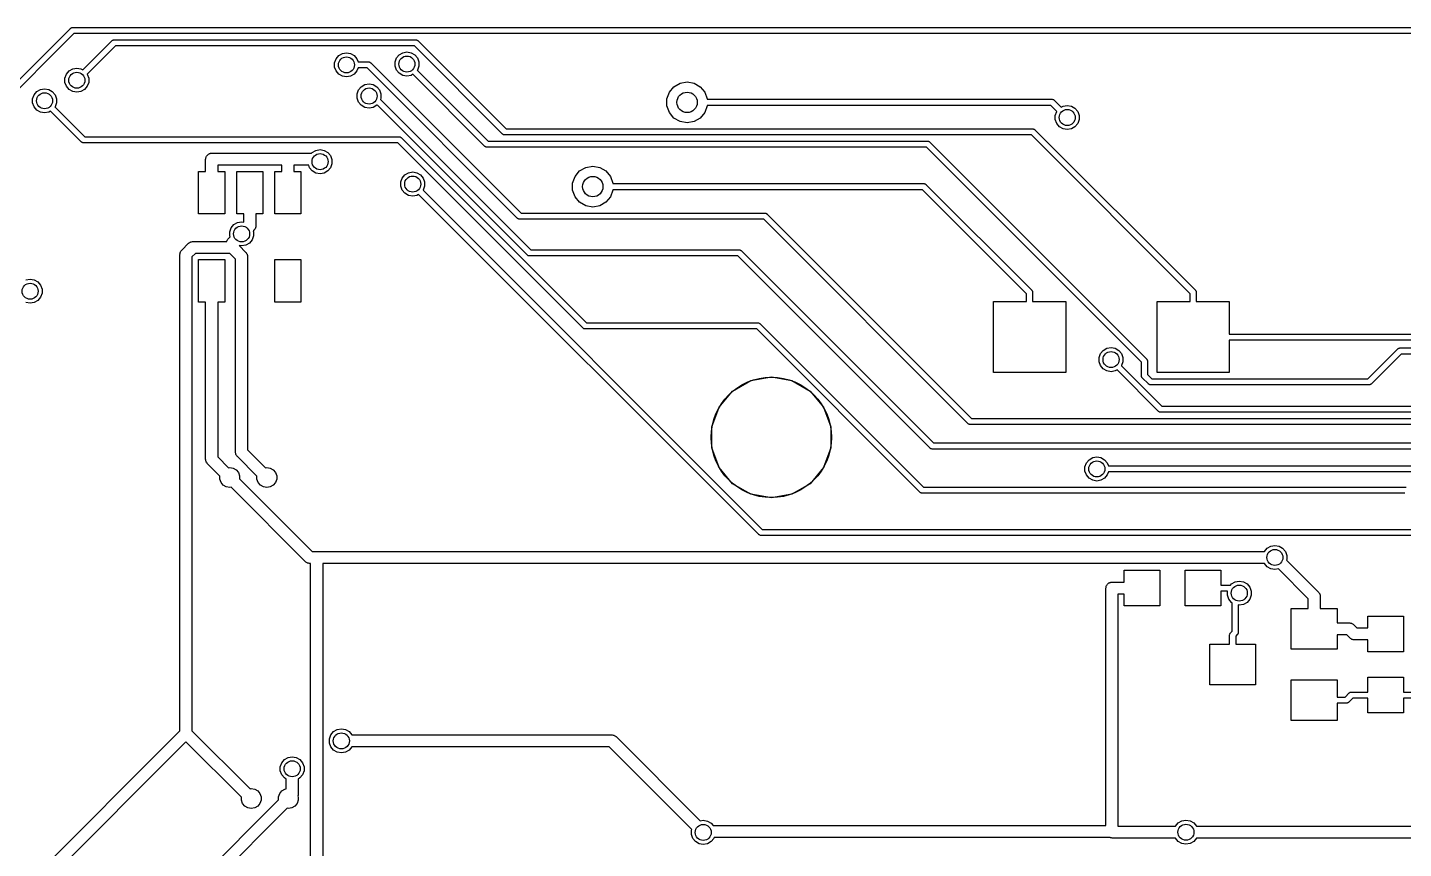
# Model space of a CAD drawing. Extents: x 0 to 100, y -163 to 0.
# Drawn here: x 43.96 to 78.26, y -135.24 to -114.78 of the extents above; entities that cross this region are included whole.
import ezdxf

# ---------------------------------------------------------------- set-up
doc = ezdxf.new("R2010")
doc.units = 0
doc.header["$MEASUREMENT"] = 0
doc.layers.add('BLACK', color=7, linetype='CONTINUOUS')

msp = doc.modelspace()

# ---------------------------------------------------------------- linework, layer by layer
at = {"layer": 'Black'}
for p, q in [((25.2434, -134.59), (45.027, -114.807)), ((45.027, -114.807), (45.0297, -114.805)), ((45.0297, -114.805), (45.0319, -114.802)), ((45.0319, -114.802), (45.0405, -114.797)), ((45.0405, -114.797), (45.0487, -114.792)), ((45.0487, -114.792), (45.0519, -114.791)), ((45.0519, -114.791), (45.0548, -114.789)), ((45.0548, -114.789), (45.0646, -114.787)), ((45.0646, -114.787), (45.0742, -114.785)), ((45.0742, -114.785), (45.0776, -114.785)), ((45.0776, -114.785), (45.0809, -114.785)), ((45.0809, -114.785), (85.2377, -114.785)), ((45.1124, -114.937), (25.3289, -134.721)), ((85.2062, -114.937), (45.1124, -114.937)), ((45.3378, -115.842), (46.0678, -115.112)), ((46.0678, -115.112), (46.0706, -115.11)), ((46.0706, -115.11), (46.0727, -115.108)), ((46.0727, -115.108), (46.0813, -115.103)), ((46.0813, -115.103), (46.0895, -115.097)), ((46.0895, -115.097), (46.0927, -115.096)), ((46.0927, -115.096), (46.0956, -115.094)), ((46.0956, -115.094), (46.1054, -115.093)), ((46.1054, -115.093), (46.1151, -115.09)), ((46.1151, -115.09), (46.1184, -115.09)), ((46.1184, -115.09), (46.1217, -115.09)), ((46.1217, -115.09), (53.6354, -115.09)), ((53.6354, -115.09), (53.6387, -115.09)), ((53.6387, -115.09), (53.642, -115.09)), ((53.642, -115.09), (53.6517, -115.093)), ((53.6517, -115.093), (53.6615, -115.094)), ((53.6615, -115.094), (53.6644, -115.096)), ((53.6644, -115.096), (53.6676, -115.097)), ((53.6676, -115.097), (53.6758, -115.103)), ((53.6758, -115.103), (53.6844, -115.108)), ((53.6844, -115.108), (53.6865, -115.11)), ((53.6865, -115.11), (53.6893, -115.112)), ((53.6893, -115.112), (55.8881, -117.311)), ((46.1533, -115.242), (45.4487, -115.947)), ((53.6038, -115.242), (46.1533, -115.242)), ((51.6132, -115.665), (51.649, -115.566)), ((51.649, -115.566), (51.7162, -115.486)), ((51.7162, -115.486), (51.8068, -115.434)), ((51.8068, -115.434), (51.9098, -115.416)), ((51.9098, -115.416), (52.0128, -115.434)), ((52.0128, -115.434), (52.1034, -115.486)), ((52.1034, -115.486), (52.1706, -115.566)), ((52.1706, -115.566), (52.1977, -115.641)), ((53.1196, -115.643), (53.1554, -115.544)), ((53.1554, -115.544), (53.2226, -115.464)), ((53.2226, -115.464), (53.3132, -115.412)), ((53.3132, -115.412), (53.4162, -115.394)), ((53.4162, -115.394), (53.5192, -115.412)), ((53.5192, -115.412), (53.6098, -115.464)), ((55.8026, -117.441), (53.6038, -115.242)), ((53.6098, -115.464), (53.677, -115.544)), ((53.677, -115.544), (53.7128, -115.643)), ((44.9282, -115.948), (44.9954, -115.868)), ((44.9954, -115.868), (45.086, -115.816)), ((45.086, -115.816), (45.189, -115.797)), ((45.189, -115.797), (45.292, -115.816)), ((45.292, -115.816), (45.3378, -115.842)), ((51.6132, -115.769), (51.6132, -115.665)), ((51.649, -115.868), (51.6132, -115.769)), ((51.7162, -115.948), (51.649, -115.868)), ((52.1706, -115.868), (52.1034, -115.948)), ((52.1977, -115.793), (52.1706, -115.868)), ((52.1977, -115.641), (52.4603, -115.641)), ((52.4287, -115.793), (52.1977, -115.793)), ((56.1764, -119.541), (52.4287, -115.793)), ((52.4603, -115.641), (52.4636, -115.641)), ((52.4636, -115.641), (52.4669, -115.641)), ((52.4669, -115.641), (52.4766, -115.644)), ((52.4766, -115.644), (52.4864, -115.645)), ((52.4864, -115.645), (52.4893, -115.647)), ((52.4893, -115.647), (52.4925, -115.648)), ((52.4925, -115.648), (52.5007, -115.654)), ((52.5007, -115.654), (52.5093, -115.659)), ((52.5093, -115.659), (52.5114, -115.661)), ((52.5114, -115.661), (52.5142, -115.663)), ((52.5142, -115.663), (56.2619, -119.411)), ((53.1196, -115.747), (53.1196, -115.643)), ((53.1554, -115.845), (53.1196, -115.747)), ((53.2226, -115.925), (53.1554, -115.845)), ((53.677, -115.845), (53.6759, -115.847)), ((53.6759, -115.847), (55.4452, -117.616)), ((53.7128, -115.747), (53.677, -115.845)), ((53.7128, -115.643), (53.7128, -115.747)), ((44.8924, -116.046), (44.9282, -115.948)), ((44.8924, -116.151), (44.8924, -116.046)), ((44.9282, -116.249), (44.8924, -116.151)), ((44.9954, -116.329), (44.9282, -116.249)), ((45.4498, -116.249), (45.3826, -116.329)), ((45.4487, -115.947), (45.4498, -115.948)), ((45.4498, -115.948), (45.4856, -116.046)), ((45.4856, -116.151), (45.4498, -116.249)), ((45.4856, -116.046), (45.4856, -116.151)), ((51.8068, -116), (51.7162, -115.948)), ((51.9098, -116.018), (51.8068, -116)), ((52.0128, -116), (51.9098, -116.018)), ((52.1034, -115.948), (52.0128, -116)), ((52.2127, -116.341), (52.2799, -116.261)), ((52.2799, -116.261), (52.3705, -116.209)), ((52.3705, -116.209), (52.4735, -116.191)), ((52.4735, -116.191), (52.5765, -116.209)), ((52.5765, -116.209), (52.6671, -116.261)), ((52.6671, -116.261), (52.7343, -116.341)), ((53.3132, -115.978), (53.2226, -115.925)), ((53.4162, -115.996), (53.3132, -115.978)), ((53.5192, -115.978), (53.4162, -115.996)), ((53.565, -115.951), (53.5192, -115.978)), ((55.3597, -117.746), (53.565, -115.951)), ((59.9584, -116.395), (60.0722, -116.259)), ((60.0722, -116.259), (60.2256, -116.171)), ((60.2256, -116.171), (60.4, -116.14)), ((60.4, -116.14), (60.5744, -116.171)), ((60.5744, -116.171), (60.7278, -116.259)), ((60.7278, -116.259), (60.8416, -116.395)), ((44.0879, -116.558), (44.1237, -116.459)), ((44.0879, -116.662), (44.0879, -116.558)), ((44.1237, -116.459), (44.1909, -116.379)), ((44.1909, -116.379), (44.2815, -116.327)), ((44.2815, -116.327), (44.3845, -116.309)), ((44.3845, -116.309), (44.4875, -116.327)), ((44.4875, -116.327), (44.5781, -116.379)), ((44.5781, -116.379), (44.6453, -116.459)), ((44.6453, -116.459), (44.6811, -116.558)), ((44.6811, -116.558), (44.6811, -116.662)), ((45.086, -116.382), (44.9954, -116.329)), ((45.189, -116.4), (45.086, -116.382)), ((45.292, -116.382), (45.189, -116.4)), ((45.3826, -116.329), (45.292, -116.382)), ((52.1769, -116.44), (52.2127, -116.341)), ((52.1769, -116.544), (52.1769, -116.44)), ((52.2127, -116.642), (52.1769, -116.544)), ((52.7343, -116.341), (52.7701, -116.44)), ((52.7701, -116.544), (52.7574, -116.579)), ((52.7574, -116.579), (56.5044, -120.326)), ((52.7701, -116.44), (52.7701, -116.544)), ((59.8978, -116.561), (59.9584, -116.395)), ((59.8978, -116.739), (59.8978, -116.561)), ((60.8416, -116.395), (60.9022, -116.561)), ((60.9022, -116.561), (60.9022, -116.574)), ((60.9022, -116.574), (69.4974, -116.574)), ((69.4974, -116.574), (69.5007, -116.574)), ((69.5007, -116.574), (69.504, -116.574)), ((69.504, -116.574), (69.5137, -116.577)), ((69.5137, -116.577), (69.5235, -116.578)), ((69.5235, -116.578), (69.5264, -116.58)), ((69.5264, -116.58), (69.5296, -116.581)), ((69.5296, -116.581), (69.5378, -116.587)), ((69.5378, -116.587), (69.5464, -116.592)), ((69.5464, -116.592), (69.5485, -116.594)), ((69.5485, -116.594), (69.5513, -116.596)), ((69.5513, -116.596), (69.7262, -116.771)), ((44.1237, -116.761), (44.0879, -116.662)), ((44.1909, -116.841), (44.1237, -116.761)), ((44.2815, -116.893), (44.1909, -116.841)), ((44.3845, -116.911), (44.2815, -116.893)), ((44.4875, -116.893), (44.3845, -116.911)), ((44.5333, -116.867), (44.4875, -116.893)), ((45.3055, -117.639), (44.5333, -116.867)), ((44.6453, -116.761), (44.6442, -116.762)), ((44.6442, -116.762), (45.391, -117.509)), ((44.6811, -116.662), (44.6453, -116.761)), ((52.2799, -116.723), (52.2127, -116.642)), ((52.3705, -116.775), (52.2799, -116.723)), ((52.4735, -116.793), (52.3705, -116.775)), ((52.5765, -116.775), (52.4735, -116.793)), ((52.6671, -116.723), (52.5765, -116.775)), ((52.6754, -116.713), (52.6671, -116.723)), ((56.4189, -120.456), (52.6754, -116.713)), ((59.9584, -116.905), (59.8978, -116.739)), ((60.0722, -117.041), (59.9584, -116.905)), ((60.8416, -116.905), (60.7278, -117.041)), ((60.9022, -116.739), (60.8416, -116.905)), ((69.4658, -116.726), (60.9022, -116.726)), ((60.9022, -116.726), (60.9022, -116.739)), ((69.6153, -116.876), (69.4658, -116.726)), ((69.5784, -116.975), (69.6142, -116.877)), ((69.6142, -116.877), (69.6153, -116.876)), ((69.7262, -116.771), (69.772, -116.745)), ((69.772, -116.745), (69.875, -116.726)), ((69.875, -116.726), (69.978, -116.745)), ((69.978, -116.745), (70.0686, -116.797)), ((70.0686, -116.797), (70.1358, -116.877)), ((70.1358, -116.877), (70.1716, -116.975)), ((60.2256, -117.129), (60.0722, -117.041)), ((60.4, -117.16), (60.2256, -117.129)), ((60.5744, -117.129), (60.4, -117.16)), ((60.7278, -117.041), (60.5744, -117.129)), ((69.5784, -117.08), (69.5784, -116.975)), ((69.6142, -117.178), (69.5784, -117.08)), ((69.6814, -117.258), (69.6142, -117.178)), ((69.772, -117.311), (69.6814, -117.258)), ((70.0686, -117.258), (69.978, -117.311)), ((70.1358, -117.178), (70.0686, -117.258)), ((70.1716, -117.08), (70.1358, -117.178)), ((70.1716, -116.975), (70.1716, -117.08)), ((45.391, -117.509), (53.2238, -117.509)), ((53.2238, -117.509), (53.2271, -117.509)), ((53.2271, -117.509), (53.2304, -117.509)), ((53.2304, -117.509), (53.2401, -117.512)), ((53.2401, -117.512), (53.2499, -117.513)), ((53.2499, -117.513), (53.2528, -117.515)), ((53.2528, -117.515), (53.256, -117.516)), ((53.256, -117.516), (53.2642, -117.522)), ((53.2642, -117.522), (53.2728, -117.527)), ((53.2728, -117.527), (53.2749, -117.529)), ((53.2749, -117.529), (53.2777, -117.531)), ((53.2777, -117.531), (57.8922, -122.145)), ((55.4452, -117.616), (66.3953, -117.616)), ((55.8054, -117.443), (55.8026, -117.441)), ((55.8075, -117.445), (55.8054, -117.443)), ((55.8161, -117.45), (55.8075, -117.445)), ((55.8243, -117.456), (55.8161, -117.45)), ((55.8275, -117.457), (55.8243, -117.456)), ((55.8304, -117.459), (55.8275, -117.457)), ((55.8402, -117.46), (55.8304, -117.459)), ((55.8499, -117.463), (55.8402, -117.46)), ((55.8532, -117.463), (55.8499, -117.463)), ((55.8565, -117.463), (55.8532, -117.463)), ((68.9848, -117.463), (55.8565, -117.463)), ((55.8881, -117.311), (69.0164, -117.311)), ((66.3953, -117.616), (66.3986, -117.617)), ((66.3986, -117.617), (66.4019, -117.616)), ((66.4019, -117.616), (66.4116, -117.619)), ((66.4116, -117.619), (66.4214, -117.621)), ((66.4214, -117.621), (66.4243, -117.622)), ((66.4243, -117.622), (66.4275, -117.623)), ((66.4275, -117.623), (66.4357, -117.629)), ((66.4357, -117.629), (66.4443, -117.634)), ((66.4443, -117.634), (66.4464, -117.636)), ((66.4464, -117.636), (66.4492, -117.638)), ((66.4492, -117.638), (71.8543, -123.043)), ((72.9404, -121.419), (68.9848, -117.463)), ((69.0164, -117.311), (69.0197, -117.311)), ((69.0197, -117.311), (69.023, -117.311)), ((69.023, -117.311), (69.0327, -117.314)), ((69.0327, -117.314), (69.0425, -117.315)), ((69.0425, -117.315), (69.0454, -117.317)), ((69.0454, -117.317), (69.0486, -117.318)), ((69.0486, -117.318), (69.0568, -117.324)), ((69.0568, -117.324), (69.0654, -117.329)), ((69.0654, -117.329), (69.0675, -117.331)), ((69.0675, -117.331), (69.0703, -117.333)), ((69.0703, -117.333), (73.0705, -121.333)), ((69.875, -117.329), (69.772, -117.311)), ((69.978, -117.311), (69.875, -117.329)), ((45.3083, -117.641), (45.3055, -117.639)), ((45.3104, -117.643), (45.3083, -117.641)), ((45.319, -117.648), (45.3104, -117.643)), ((45.3272, -117.654), (45.319, -117.648)), ((45.3304, -117.655), (45.3272, -117.654)), ((45.3333, -117.657), (45.3304, -117.655)), ((45.3431, -117.658), (45.3333, -117.657)), ((45.3528, -117.661), (45.3431, -117.658)), ((45.3561, -117.661), (45.3528, -117.661)), ((45.3594, -117.661), (45.3561, -117.661)), ((53.1922, -117.661), (45.3594, -117.661)), ((48.4285, -117.982), (48.4351, -117.971)), ((48.4351, -117.971), (48.4451, -117.962)), ((48.4451, -117.962), (48.4536, -117.952)), ((48.4536, -117.952), (48.4649, -117.946)), ((48.4649, -117.946), (48.475, -117.937)), ((48.475, -117.937), (48.4873, -117.933)), ((48.4873, -117.933), (48.4987, -117.926)), ((48.4987, -117.926), (48.5116, -117.924)), ((48.5116, -117.924), (48.524, -117.92)), ((48.524, -117.92), (48.5371, -117.92)), ((48.5371, -117.92), (48.55, -117.917)), ((48.55, -117.917), (50.45, -117.917)), ((50.45, -117.917), (51.0414, -117.917)), ((51.0414, -117.917), (51.0577, -117.898)), ((51.0577, -117.898), (51.1483, -117.846)), ((51.1483, -117.846), (51.2513, -117.827)), ((51.2513, -117.827), (51.3543, -117.846)), ((51.3543, -117.846), (51.4449, -117.898)), ((51.4449, -117.898), (51.5121, -117.978)), ((51.5121, -117.978), (51.5479, -118.076)), ((57.8067, -122.276), (53.1922, -117.661)), ((55.3625, -117.748), (55.3597, -117.746)), ((55.3646, -117.751), (55.3625, -117.748)), ((55.3732, -117.756), (55.3646, -117.751)), ((55.3814, -117.761), (55.3732, -117.756)), ((55.3846, -117.762), (55.3814, -117.761)), ((55.3875, -117.764), (55.3846, -117.762)), ((55.3973, -117.766), (55.3875, -117.764)), ((55.407, -117.768), (55.3973, -117.766)), ((55.4103, -117.768), (55.407, -117.768)), ((55.4136, -117.768), (55.4103, -117.768)), ((66.3637, -117.768), (55.4136, -117.768)), ((71.7242, -123.129), (66.3637, -117.768)), ((48.4, -118.067), (48.4023, -118.054)), ((48.4, -118.37), (48.4, -118.067)), ((48.4023, -118.041), (48.4068, -118.029)), ((48.4023, -118.054), (48.4023, -118.041)), ((48.4068, -118.029), (48.409, -118.016)), ((48.409, -118.016), (48.4156, -118.005)), ((48.4156, -118.005), (48.4201, -117.992)), ((48.4201, -117.992), (48.4285, -117.982)), ((50.3, -118.217), (48.7, -118.217)), ((48.7, -118.217), (48.7, -118.37)), ((50.3, -118.37), (50.3, -118.217)), ((50.968, -118.217), (50.6, -118.217)), ((50.6, -118.217), (50.6, -118.37)), ((50.9905, -118.279), (50.968, -118.217)), ((51.0577, -118.359), (50.9905, -118.279)), ((51.5121, -118.279), (51.4449, -118.359)), ((51.5479, -118.181), (51.5121, -118.279)), ((51.5479, -118.076), (51.5479, -118.181)), ((57.7222, -118.359), (57.8756, -118.271)), ((57.8756, -118.271), (58.05, -118.24)), ((58.05, -118.24), (58.2244, -118.271)), ((58.2244, -118.271), (58.3778, -118.359)), ((48.225, -119.43), (48.225, -118.37)), ((48.225, -118.37), (48.4, -118.37)), ((48.7, -118.37), (48.875, -118.37)), ((48.875, -118.37), (48.875, -119.43)), ((49.175, -119.43), (49.175, -118.37)), ((49.175, -118.37), (49.825, -118.37)), ((49.825, -118.37), (49.825, -119.43)), ((50.125, -119.43), (50.125, -118.37)), ((50.125, -118.37), (50.3, -118.37)), ((50.6, -118.37), (50.775, -118.37)), ((50.775, -118.37), (50.775, -119.43)), ((51.1483, -118.411), (51.0577, -118.359)), ((51.2513, -118.43), (51.1483, -118.411)), ((51.3543, -118.411), (51.2513, -118.43)), ((51.4449, -118.359), (51.3543, -118.411)), ((53.264, -118.634), (53.2998, -118.536)), ((53.264, -118.738), (53.264, -118.634)), ((53.2998, -118.536), (53.367, -118.455)), ((53.367, -118.455), (53.4576, -118.403)), ((53.4576, -118.403), (53.5606, -118.385)), ((53.5606, -118.385), (53.6636, -118.403)), ((53.6636, -118.403), (53.7542, -118.455)), ((53.7542, -118.455), (53.8214, -118.536)), ((53.8214, -118.536), (53.8572, -118.634)), ((53.8572, -118.634), (53.8572, -118.738)), ((57.5478, -118.661), (57.6084, -118.495)), ((57.5478, -118.839), (57.5478, -118.661)), ((57.6084, -118.495), (57.7222, -118.359)), ((58.3778, -118.359), (58.4916, -118.495)), ((58.4916, -118.495), (58.5522, -118.661)), ((58.5522, -118.661), (58.5522, -118.674)), ((53.2998, -118.837), (53.264, -118.738)), ((53.367, -118.917), (53.2998, -118.837)), ((53.4576, -118.969), (53.367, -118.917)), ((53.5606, -118.987), (53.4576, -118.969)), ((53.6636, -118.969), (53.5606, -118.987)), ((53.7094, -118.943), (53.6636, -118.969)), ((62.1893, -127.423), (53.7094, -118.943)), ((53.8214, -118.837), (53.8203, -118.838)), ((53.8203, -118.838), (62.2748, -127.292)), ((53.8572, -118.738), (53.8214, -118.837)), ((57.6084, -119.005), (57.5478, -118.839)), ((57.7222, -119.141), (57.6084, -119.005)), ((58.4916, -119.005), (58.3778, -119.141)), ((58.5522, -118.839), (58.4916, -119.005)), ((58.5522, -118.674), (66.3002, -118.674)), ((66.2686, -118.826), (58.5522, -118.826)), ((58.5522, -118.826), (58.5522, -118.839)), ((68.8612, -121.419), (66.2686, -118.826)), ((66.3002, -118.674), (66.3035, -118.674)), ((66.3035, -118.674), (66.3068, -118.674)), ((66.3068, -118.674), (66.3165, -118.677)), ((66.3165, -118.677), (66.3263, -118.678)), ((66.3263, -118.678), (66.3292, -118.68)), ((66.3292, -118.68), (66.3324, -118.681)), ((66.3324, -118.681), (66.3406, -118.687)), ((66.3406, -118.687), (66.3492, -118.692)), ((66.3492, -118.692), (66.3513, -118.694)), ((66.3513, -118.694), (66.3541, -118.696)), ((66.3541, -118.696), (68.9913, -121.333)), ((57.8756, -119.229), (57.7222, -119.141)), ((58.05, -119.26), (57.8756, -119.229)), ((58.2244, -119.229), (58.05, -119.26)), ((58.3778, -119.141), (58.2244, -119.229)), ((48.875, -119.43), (48.225, -119.43)), ((49.103, -119.697), (49.1936, -119.645)), ((49.35, -119.43), (49.175, -119.43)), ((49.1936, -119.645), (49.2966, -119.627)), ((49.2966, -119.627), (49.35, -119.636)), ((49.35, -119.636), (49.35, -119.43)), ((49.825, -119.43), (49.65, -119.43)), ((49.65, -119.43), (49.65, -119.733)), ((50.775, -119.43), (50.125, -119.43)), ((56.1792, -119.543), (56.1764, -119.541)), ((56.1813, -119.545), (56.1792, -119.543)), ((56.1899, -119.55), (56.1813, -119.545)), ((56.1981, -119.556), (56.1899, -119.55)), ((56.2013, -119.557), (56.1981, -119.556)), ((56.2042, -119.559), (56.2013, -119.557)), ((56.214, -119.56), (56.2042, -119.559)), ((56.2237, -119.563), (56.214, -119.56)), ((56.227, -119.563), (56.2237, -119.563)), ((56.2303, -119.563), (56.227, -119.563)), ((62.3101, -119.563), (56.2303, -119.563)), ((56.2619, -119.411), (62.3417, -119.411)), ((67.4048, -124.658), (62.3101, -119.563)), ((62.3417, -119.411), (62.345, -119.411)), ((62.345, -119.411), (62.3483, -119.411)), ((62.3483, -119.411), (62.358, -119.414)), ((62.358, -119.414), (62.3678, -119.415)), ((62.3678, -119.415), (62.3707, -119.417)), ((62.3707, -119.417), (62.3739, -119.418)), ((62.3739, -119.418), (62.3821, -119.424)), ((62.3821, -119.424), (62.3907, -119.429)), ((62.3907, -119.429), (62.3928, -119.431)), ((62.3928, -119.431), (62.3956, -119.433)), ((62.3956, -119.433), (67.4903, -124.528)), ((48.9625, -120.05), (49.0086, -120.004)), ((49, -119.876), (49.0358, -119.778)), ((49, -119.98), (49, -119.876)), ((49.0086, -120.004), (49, -119.98)), ((49.0358, -119.778), (49.103, -119.697)), ((49.5932, -119.98), (49.5574, -120.079)), ((49.5964, -119.848), (49.5853, -119.854)), ((49.5853, -119.854), (49.5932, -119.876)), ((49.5932, -119.876), (49.5932, -119.98)), ((49.6049, -119.838), (49.5964, -119.848)), ((49.6149, -119.829), (49.6049, -119.838)), ((49.6215, -119.818), (49.6149, -119.829)), ((49.6299, -119.808), (49.6215, -119.818)), ((49.6344, -119.795), (49.6299, -119.808)), ((49.641, -119.784), (49.6344, -119.795)), ((49.6432, -119.771), (49.641, -119.784)), ((49.6477, -119.759), (49.6432, -119.771)), ((49.65, -119.733), (49.6477, -119.746)), ((49.6477, -119.746), (49.6477, -119.759)), ((47.7686, -120.388), (47.7719, -120.382)), ((47.7719, -120.382), (47.7737, -120.376)), ((47.7737, -120.376), (47.7849, -120.36)), ((47.7849, -120.36), (47.7947, -120.343)), ((47.7947, -120.343), (47.7997, -120.338)), ((47.7997, -120.338), (47.8035, -120.333)), ((47.8035, -120.333), (47.9754, -120.161)), ((47.9754, -120.161), (47.9808, -120.157)), ((47.9808, -120.157), (47.9851, -120.152)), ((47.9851, -120.152), (48.0021, -120.142)), ((48.0021, -120.142), (48.0181, -120.131)), ((48.0181, -120.131), (48.0245, -120.13)), ((48.0245, -120.13), (48.0302, -120.126)), ((48.0302, -120.126), (48.0495, -120.123)), ((48.0495, -120.123), (48.0684, -120.118)), ((48.0684, -120.118), (48.075, -120.118)), ((48.075, -120.118), (48.0815, -120.117)), ((48.0815, -120.117), (48.9255, -120.117)), ((48.9255, -120.117), (48.9276, -120.105)), ((48.9276, -120.105), (48.9309, -120.099)), ((48.9309, -120.099), (48.9327, -120.093)), ((48.9327, -120.093), (48.9439, -120.077)), ((48.9439, -120.077), (48.9537, -120.06)), ((48.9537, -120.06), (48.9587, -120.055)), ((48.9587, -120.055), (48.9625, -120.05)), ((49.2966, -120.229), (49.2313, -120.218)), ((49.2313, -120.218), (49.4027, -120.389)), ((49.3996, -120.211), (49.2966, -120.229)), ((49.4902, -120.159), (49.3996, -120.211)), ((49.5574, -120.079), (49.4902, -120.159)), ((56.5044, -120.326), (61.6995, -120.326)), ((61.6995, -120.326), (61.7028, -120.327)), ((61.7028, -120.327), (61.7061, -120.326)), ((61.7061, -120.326), (61.7158, -120.329)), ((61.7158, -120.329), (61.7256, -120.331)), ((61.7256, -120.331), (61.7285, -120.332)), ((61.7285, -120.332), (61.7317, -120.333)), ((61.7317, -120.333), (61.7399, -120.339)), ((61.7399, -120.339), (61.7485, -120.344)), ((61.7485, -120.344), (61.7506, -120.346)), ((61.7506, -120.346), (61.7534, -120.348)), ((61.7534, -120.348), (66.5431, -125.138)), ((47.7596, -120.439), (47.7607, -120.433)), ((47.7596, -132.31), (47.7596, -120.439)), ((47.7602, -120.426), (47.7652, -120.407)), ((47.7607, -120.433), (47.7602, -120.426)), ((47.7652, -120.407), (47.7686, -120.388)), ((48.1436, -120.417), (48.0596, -120.501)), ((48.0596, -120.501), (48.0596, -132.31)), ((49.0065, -120.417), (48.1436, -120.417)), ((48.225, -121.63), (48.225, -120.57)), ((48.225, -120.57), (48.875, -120.57)), ((48.875, -120.57), (48.875, -121.63)), ((49.1466, -120.557), (49.0065, -120.417)), ((49.1466, -125.372), (49.1466, -120.557)), ((49.4027, -120.389), (49.4065, -120.395)), ((49.4065, -120.395), (49.4115, -120.399)), ((49.4115, -120.399), (49.4213, -120.416)), ((49.4213, -120.416), (49.4325, -120.432)), ((49.4325, -120.432), (49.4343, -120.438)), ((49.4343, -120.438), (49.4376, -120.444)), ((49.4376, -120.444), (49.441, -120.463)), ((49.441, -120.463), (49.446, -120.482)), ((49.446, -120.482), (49.4455, -120.489)), ((49.4455, -120.489), (49.4466, -120.495)), ((49.4466, -120.495), (49.4466, -125.31)), ((50.125, -121.63), (50.125, -120.57)), ((50.125, -120.57), (50.775, -120.57)), ((50.775, -120.57), (50.775, -121.63)), ((56.4217, -120.458), (56.4189, -120.456)), ((56.4238, -120.461), (56.4217, -120.458)), ((56.4324, -120.466), (56.4238, -120.461)), ((56.4406, -120.471), (56.4324, -120.466)), ((56.4438, -120.472), (56.4406, -120.471)), ((56.4467, -120.474), (56.4438, -120.472)), ((56.4565, -120.476), (56.4467, -120.474)), ((56.4662, -120.478), (56.4565, -120.476)), ((56.4695, -120.478), (56.4662, -120.478)), ((56.4728, -120.478), (56.4695, -120.478)), ((61.6679, -120.478), (56.4728, -120.478)), ((66.4576, -125.268), (61.6679, -120.478)), ((43.9219, -121.074), (44.0249, -121.056)), ((44.0249, -121.056), (44.1279, -121.074)), ((44.1279, -121.074), (44.2184, -121.126)), ((44.2184, -121.126), (44.2857, -121.206)), ((44.2857, -121.206), (44.3214, -121.305)), ((44.3214, -121.409), (44.2857, -121.508)), ((44.3214, -121.305), (44.3214, -121.409)), ((68.9913, -121.333), (68.9932, -121.336)), ((68.9932, -121.336), (68.9958, -121.338)), ((68.9958, -121.338), (69.0007, -121.347)), ((69.0007, -121.347), (69.0065, -121.355)), ((69.0065, -121.355), (69.0073, -121.358)), ((69.0073, -121.358), (69.009, -121.361)), ((69.009, -121.361), (69.0107, -121.371)), ((69.0107, -121.371), (69.0133, -121.381)), ((69.0133, -121.381), (69.013, -121.384)), ((69.013, -121.384), (69.0136, -121.387)), ((69.0136, -121.387), (69.0136, -121.616)), ((73.0705, -121.333), (73.0724, -121.336)), ((73.0724, -121.336), (73.075, -121.338)), ((73.075, -121.338), (73.0799, -121.347)), ((73.0799, -121.347), (73.0857, -121.355)), ((73.0857, -121.355), (73.0865, -121.358)), ((73.0865, -121.358), (73.0882, -121.361)), ((73.0882, -121.361), (73.0899, -121.371)), ((73.0899, -121.371), (73.0925, -121.381)), ((73.0925, -121.381), (73.0922, -121.384)), ((73.0922, -121.384), (73.0928, -121.387)), ((73.0928, -121.387), (73.0928, -121.616)), ((44.0249, -121.658), (43.9219, -121.64)), ((44.1279, -121.64), (44.0249, -121.658)), ((44.2184, -121.588), (44.1279, -121.64)), ((44.2857, -121.508), (44.2184, -121.588)), ((48.4, -121.63), (48.225, -121.63)), ((48.4, -125.55), (48.4, -121.63)), ((48.875, -121.63), (48.7, -121.63)), ((48.7, -121.63), (48.7, -125.488)), ((50.775, -121.63), (50.125, -121.63)), ((68.0382, -123.384), (68.0382, -121.616)), ((68.0382, -121.616), (68.8612, -121.616)), ((68.8612, -121.616), (68.8612, -121.419)), ((69.0136, -121.616), (69.8365, -121.616)), ((69.8365, -121.616), (69.8365, -123.384)), ((72.1175, -123.384), (72.1175, -121.616)), ((72.1175, -121.616), (72.9404, -121.616)), ((72.9404, -121.616), (72.9404, -121.419)), ((73.0928, -121.616), (73.9158, -121.616)), ((73.9158, -121.616), (73.9158, -122.424)), ((57.8095, -122.278), (57.8067, -122.276)), ((57.8116, -122.28), (57.8095, -122.278)), ((57.8202, -122.285), (57.8116, -122.28)), ((57.8284, -122.291), (57.8202, -122.285)), ((57.8316, -122.292), (57.8284, -122.291)), ((57.8345, -122.293), (57.8316, -122.292)), ((57.8443, -122.295), (57.8345, -122.293)), ((57.854, -122.298), (57.8443, -122.295)), ((57.8573, -122.297), (57.854, -122.298)), ((57.8606, -122.298), (57.8573, -122.297)), ((62.1358, -122.298), (57.8606, -122.298)), ((57.8922, -122.145), (62.1674, -122.145)), ((66.2065, -126.369), (62.1358, -122.298)), ((62.1674, -122.145), (62.1707, -122.146)), ((62.1707, -122.146), (62.174, -122.146)), ((62.174, -122.146), (62.1837, -122.148)), ((62.1837, -122.148), (62.1935, -122.15)), ((62.1935, -122.15), (62.1964, -122.152)), ((62.1964, -122.152), (62.1996, -122.153)), ((62.1996, -122.153), (62.2078, -122.158)), ((62.2078, -122.158), (62.2164, -122.163)), ((62.2164, -122.163), (62.2185, -122.166)), ((62.2185, -122.166), (62.2213, -122.168)), ((62.2213, -122.168), (66.292, -126.238)), ((73.9158, -122.424), (88.0403, -122.424)), ((70.7738, -122.83), (70.8644, -122.778)), ((70.8644, -122.778), (70.9674, -122.76)), ((70.9674, -122.76), (71.0704, -122.778)), ((71.0704, -122.778), (71.161, -122.83)), ((88.0087, -122.576), (73.9158, -122.576)), ((73.9158, -122.576), (73.9158, -123.384)), ((78.121, -122.788), (78.1296, -122.783)), ((78.1296, -122.783), (78.1378, -122.778)), ((78.1378, -122.778), (78.141, -122.777)), ((78.141, -122.777), (78.1439, -122.775)), ((78.1439, -122.775), (78.1537, -122.773)), ((78.1537, -122.773), (78.1634, -122.771)), ((78.1634, -122.771), (78.1667, -122.771)), ((78.1667, -122.771), (78.17, -122.77)), ((78.17, -122.77), (82.6111, -122.77)), ((70.6708, -123.009), (70.7066, -122.911)), ((70.6708, -123.113), (70.6708, -123.009)), ((70.7066, -123.212), (70.6708, -123.113)), ((70.7066, -122.911), (70.7738, -122.83)), ((71.161, -122.83), (71.2282, -122.911)), ((71.2282, -122.911), (71.264, -123.009)), ((71.264, -123.113), (71.2282, -123.212)), ((71.264, -123.009), (71.264, -123.113)), ((71.8543, -123.043), (71.8562, -123.046)), ((71.8562, -123.046), (71.8588, -123.048)), ((71.8588, -123.048), (71.8637, -123.057)), ((71.8637, -123.057), (71.8695, -123.065)), ((71.8695, -123.065), (71.8703, -123.068)), ((71.8703, -123.068), (71.872, -123.071)), ((71.872, -123.071), (71.8737, -123.081)), ((71.8737, -123.081), (71.8763, -123.091)), ((71.8763, -123.091), (71.876, -123.094)), ((71.876, -123.094), (71.8766, -123.097)), ((71.8766, -123.097), (71.8766, -123.431)), ((77.3721, -123.537), (78.1161, -122.793)), ((78.2016, -122.923), (77.4576, -123.667)), ((78.1161, -122.793), (78.1189, -122.791)), ((78.1189, -122.791), (78.121, -122.788)), ((82.5795, -122.923), (78.2016, -122.923)), ((69.8365, -123.384), (68.0382, -123.384)), ((70.7738, -123.292), (70.7066, -123.212)), ((70.8644, -123.344), (70.7738, -123.292)), ((70.9674, -123.362), (70.8644, -123.344)), ((71.0704, -123.344), (70.9674, -123.362)), ((71.1162, -123.318), (71.0704, -123.344)), ((72.1512, -124.353), (71.1162, -123.318)), ((71.2282, -123.212), (71.2271, -123.213)), ((71.2271, -123.213), (72.2367, -124.223)), ((71.7242, -123.462), (71.7242, -123.129)), ((71.7248, -123.466), (71.7242, -123.462)), ((71.7245, -123.469), (71.7248, -123.466)), ((71.7271, -123.479), (71.7245, -123.469)), ((71.8766, -123.431), (71.9825, -123.537)), ((73.9158, -123.384), (72.1175, -123.384)), ((61.5321, -123.847), (61.985, -123.585)), ((61.985, -123.585), (62.5, -123.494)), ((62.5, -123.494), (63.015, -123.585)), ((63.015, -123.585), (63.4679, -123.847)), ((71.7288, -123.488), (71.7271, -123.479)), ((71.7305, -123.491), (71.7288, -123.488)), ((71.7313, -123.495), (71.7305, -123.491)), ((71.7371, -123.503), (71.7313, -123.495)), ((71.742, -123.511), (71.7371, -123.503)), ((71.7446, -123.514), (71.742, -123.511)), ((71.7465, -123.516), (71.7446, -123.514)), ((71.897, -123.667), (71.7465, -123.516)), ((71.8998, -123.669), (71.897, -123.667)), ((71.9019, -123.671), (71.8998, -123.669)), ((71.9105, -123.676), (71.9019, -123.671)), ((71.9187, -123.682), (71.9105, -123.676)), ((71.9219, -123.683), (71.9187, -123.682)), ((71.9248, -123.685), (71.9219, -123.683)), ((71.9346, -123.686), (71.9248, -123.685)), ((71.9443, -123.689), (71.9346, -123.686)), ((71.9476, -123.689), (71.9443, -123.689)), ((71.9509, -123.689), (71.9476, -123.689)), ((77.4037, -123.689), (71.9509, -123.689)), ((71.9825, -123.537), (77.3721, -123.537)), ((77.407, -123.689), (77.4037, -123.689)), ((77.4103, -123.689), (77.407, -123.689)), ((77.42, -123.686), (77.4103, -123.689)), ((77.4298, -123.685), (77.42, -123.686)), ((77.4327, -123.683), (77.4298, -123.685)), ((77.4359, -123.682), (77.4327, -123.683)), ((77.4441, -123.676), (77.4359, -123.682)), ((77.4527, -123.671), (77.4441, -123.676)), ((77.4548, -123.669), (77.4527, -123.671)), ((77.4576, -123.667), (77.4548, -123.669)), ((61.196, -124.247), (61.5321, -123.847)), ((63.4679, -123.847), (63.804, -124.247)), ((61.0171, -124.739), (61.196, -124.247)), ((63.804, -124.247), (63.9829, -124.739)), ((72.154, -124.355), (72.1512, -124.353)), ((72.1561, -124.357), (72.154, -124.355)), ((72.1647, -124.362), (72.1561, -124.357)), ((72.1729, -124.368), (72.1647, -124.362)), ((72.1761, -124.369), (72.1729, -124.368)), ((72.179, -124.37), (72.1761, -124.369)), ((72.1888, -124.372), (72.179, -124.37)), ((72.1985, -124.375), (72.1888, -124.372)), ((72.2018, -124.374), (72.1985, -124.375)), ((72.2051, -124.375), (72.2018, -124.374)), ((83.1683, -124.375), (72.2051, -124.375)), ((72.2367, -124.223), (83.1999, -124.223)), ((61.0171, -125.261), (61.0171, -124.739)), ((63.9829, -124.739), (63.9829, -125.261)), ((67.4076, -124.66), (67.4048, -124.658)), ((67.4097, -124.662), (67.4076, -124.66)), ((67.4183, -124.667), (67.4097, -124.662)), ((67.4265, -124.673), (67.4183, -124.667)), ((67.4297, -124.674), (67.4265, -124.673)), ((67.4326, -124.676), (67.4297, -124.674)), ((67.4424, -124.677), (67.4326, -124.676)), ((67.4521, -124.68), (67.4424, -124.677)), ((67.4554, -124.68), (67.4521, -124.68)), ((67.4587, -124.68), (67.4554, -124.68)), ((80.9335, -124.68), (67.4587, -124.68)), ((67.4903, -124.528), (80.9651, -124.528)), ((66.5431, -125.138), (79.8546, -125.138)), ((48.7, -125.488), (48.9679, -125.756)), ((49.1477, -125.378), (49.1466, -125.372)), ((49.1472, -125.385), (49.1477, -125.378)), ((49.1522, -125.404), (49.1472, -125.385)), ((49.1556, -125.423), (49.1522, -125.404)), ((49.1589, -125.429), (49.1556, -125.423)), ((49.1607, -125.435), (49.1589, -125.429)), ((49.1719, -125.451), (49.1607, -125.435)), ((49.1817, -125.468), (49.1719, -125.451)), ((49.1867, -125.473), (49.1817, -125.468)), ((49.1905, -125.478), (49.1867, -125.473)), ((49.6785, -125.966), (49.1905, -125.478)), ((49.4466, -125.31), (49.8925, -125.756)), ((61.196, -125.753), (61.0171, -125.261)), ((63.9829, -125.261), (63.804, -125.753)), ((66.4604, -125.27), (66.4576, -125.268)), ((66.4625, -125.273), (66.4604, -125.27)), ((66.4711, -125.278), (66.4625, -125.273)), ((66.4793, -125.283), (66.4711, -125.278)), ((66.4825, -125.284), (66.4793, -125.283)), ((66.4854, -125.286), (66.4825, -125.284)), ((66.4952, -125.288), (66.4854, -125.286)), ((66.5049, -125.29), (66.4952, -125.288)), ((66.5082, -125.29), (66.5049, -125.29)), ((66.5115, -125.29), (66.5082, -125.29)), ((79.823, -125.29), (66.5115, -125.29)), ((70.4195, -125.555), (70.5101, -125.503)), ((70.5101, -125.503), (70.6131, -125.485)), ((70.6131, -125.485), (70.7161, -125.503)), ((70.7161, -125.503), (70.8067, -125.555)), ((48.4011, -125.556), (48.4, -125.55)), ((48.4006, -125.563), (48.4011, -125.556)), ((48.4056, -125.582), (48.4006, -125.563)), ((48.409, -125.601), (48.4056, -125.582)), ((48.4123, -125.607), (48.409, -125.601)), ((48.4141, -125.613), (48.4123, -125.607)), ((48.4253, -125.629), (48.4141, -125.613)), ((48.4351, -125.646), (48.4253, -125.629)), ((48.4401, -125.651), (48.4351, -125.646)), ((48.4439, -125.656), (48.4401, -125.651)), ((48.7539, -125.966), (48.4439, -125.656)), ((48.9679, -125.756), (49, -125.75)), ((49, -125.75), (49.0855, -125.765)), ((49.0855, -125.765), (49.1606, -125.809)), ((49.1606, -125.809), (49.2164, -125.875)), ((49.8925, -125.756), (49.9246, -125.75)), ((49.9246, -125.75), (50.01, -125.765)), ((50.01, -125.765), (50.0852, -125.809)), ((50.0852, -125.809), (50.141, -125.875)), ((61.5321, -126.153), (61.196, -125.753)), ((63.804, -125.753), (63.4679, -126.153)), ((70.3165, -125.733), (70.3523, -125.635)), ((70.3165, -125.838), (70.3165, -125.733)), ((70.3523, -125.936), (70.3165, -125.838)), ((70.3523, -125.635), (70.4195, -125.555)), ((70.8067, -125.555), (70.8739, -125.635)), ((70.8739, -125.635), (70.901, -125.709)), ((70.901, -125.862), (70.8739, -125.936)), ((70.901, -125.709), (79.6068, -125.709)), ((79.5752, -125.862), (70.901, -125.862)), ((48.7539, -126.043), (48.7539, -125.966)), ((48.7836, -126.125), (48.7539, -126.043)), ((48.8394, -126.191), (48.7836, -126.125)), ((48.9146, -126.235), (48.8394, -126.191)), ((49.2164, -125.875), (49.2461, -125.957)), ((49.2461, -125.957), (49.2461, -126.034)), ((49.2461, -126.034), (51.0545, -127.842)), ((49.6785, -126.043), (49.6785, -125.966)), ((49.7082, -126.125), (49.6785, -126.043)), ((49.764, -126.191), (49.7082, -126.125)), ((49.8391, -126.235), (49.764, -126.191)), ((50.0852, -126.191), (50.01, -126.235)), ((50.141, -126.125), (50.0852, -126.191)), ((50.141, -125.875), (50.1707, -125.957)), ((50.1707, -126.043), (50.141, -126.125)), ((50.1707, -125.957), (50.1707, -126.043)), ((61.985, -126.415), (61.5321, -126.153)), ((63.4679, -126.153), (63.015, -126.415)), ((70.4195, -126.016), (70.3523, -125.936)), ((70.5101, -126.069), (70.4195, -126.016)), ((70.6131, -126.087), (70.5101, -126.069)), ((70.7161, -126.069), (70.6131, -126.087)), ((70.8067, -126.016), (70.7161, -126.069)), ((70.8739, -125.936), (70.8067, -126.016)), ((49, -126.25), (48.9146, -126.235)), ((49.0321, -126.244), (49, -126.25)), ((50.8863, -128.098), (49.0321, -126.244)), ((49.9246, -126.25), (49.8391, -126.235)), ((50.01, -126.235), (49.9246, -126.25)), ((62.5, -126.506), (61.985, -126.415)), ((63.015, -126.415), (62.5, -126.506)), ((66.2093, -126.371), (66.2065, -126.369)), ((66.2114, -126.373), (66.2093, -126.371)), ((66.22, -126.378), (66.2114, -126.373)), ((66.2282, -126.384), (66.22, -126.378)), ((66.2314, -126.385), (66.2282, -126.384)), ((66.2343, -126.386), (66.2314, -126.385)), ((66.2441, -126.388), (66.2343, -126.386)), ((66.2538, -126.391), (66.2441, -126.388)), ((66.2571, -126.39), (66.2538, -126.391)), ((66.2604, -126.391), (66.2571, -126.39)), ((78.2928, -126.391), (66.2604, -126.391)), ((66.292, -126.238), (78.3244, -126.238)), ((62.1921, -127.425), (62.1893, -127.423)), ((62.1942, -127.427), (62.1921, -127.425)), ((62.2028, -127.432), (62.1942, -127.427)), ((62.211, -127.438), (62.2028, -127.432)), ((62.2142, -127.439), (62.211, -127.438)), ((62.2171, -127.44), (62.2142, -127.439)), ((62.2269, -127.442), (62.2171, -127.44)), ((62.2366, -127.445), (62.2269, -127.442)), ((62.2399, -127.444), (62.2366, -127.445)), ((62.2432, -127.445), (62.2399, -127.444)), ((78.6452, -127.445), (62.2432, -127.445)), ((62.2748, -127.292), (78.6768, -127.292)), ((51.0545, -127.842), (51.1672, -127.842)), ((51.1672, -127.842), (74.7901, -127.842)), ((74.7901, -127.842), (74.7903, -127.842)), ((74.7903, -127.842), (74.8575, -127.762)), ((74.8575, -127.762), (74.9481, -127.709)), ((74.9481, -127.709), (75.0511, -127.691)), ((75.0511, -127.691), (75.1541, -127.709)), ((75.1541, -127.709), (75.2447, -127.762)), ((75.2447, -127.762), (75.3119, -127.842)), ((75.3119, -127.842), (75.3477, -127.94)), ((50.8917, -128.102), (50.8863, -128.098)), ((50.896, -128.107), (50.8917, -128.102)), ((50.913, -128.117), (50.896, -128.107)), ((50.929, -128.128), (50.913, -128.117)), ((50.9354, -128.13), (50.929, -128.128)), ((50.9411, -128.133), (50.9354, -128.13)), ((50.9604, -128.137), (50.9411, -128.133)), ((50.9793, -128.142), (50.9604, -128.137)), ((50.9859, -128.141), (50.9793, -128.142)), ((50.9924, -128.142), (50.9859, -128.141)), ((51.0172, -128.142), (50.9924, -128.142)), ((51.0172, -136.285), (51.0172, -128.142)), ((74.7901, -128.142), (51.3172, -128.142)), ((51.3172, -128.142), (51.3172, -136.347)), ((74.7903, -128.143), (74.7901, -128.142)), ((74.8575, -128.223), (74.7903, -128.143)), ((74.9481, -128.275), (74.8575, -128.223)), ((75.3477, -128.045), (75.3426, -128.059)), ((75.3426, -128.059), (76.1381, -128.854)), ((75.3477, -127.94), (75.3477, -128.045)), ((70.9395, -128.614), (70.9524, -128.612)), ((70.9524, -128.612), (70.9648, -128.607)), ((70.9648, -128.607), (70.9779, -128.607)), ((70.9779, -128.607), (70.9908, -128.605)), ((70.9908, -128.605), (71.2935, -128.605)), ((71.2935, -128.605), (71.2935, -128.31)), ((71.2935, -128.31), (72.1825, -128.31)), ((72.1825, -128.31), (72.1825, -129.2)), ((72.8175, -129.2), (72.8175, -128.31)), ((72.8175, -128.31), (73.7065, -128.31)), ((73.7065, -128.31), (73.7065, -128.679)), ((73.9702, -128.649), (74.0608, -128.597)), ((74.0608, -128.597), (74.1638, -128.579)), ((74.1638, -128.579), (74.2668, -128.597)), ((74.2668, -128.597), (74.3574, -128.649)), ((75.0511, -128.294), (74.9481, -128.275)), ((75.1378, -128.278), (75.0511, -128.294)), ((75.882, -129.022), (75.1378, -128.278)), ((70.8408, -128.755), (70.8431, -128.742)), ((70.8408, -134.673), (70.8408, -128.755)), ((70.8431, -128.729), (70.8476, -128.717)), ((70.8431, -128.742), (70.8431, -128.729)), ((70.8476, -128.717), (70.8498, -128.704)), ((70.8498, -128.704), (70.8564, -128.692)), ((70.8564, -128.692), (70.8609, -128.68)), ((70.8609, -128.68), (70.8693, -128.67)), ((70.8693, -128.67), (70.8759, -128.659)), ((70.8759, -128.659), (70.8859, -128.65)), ((70.8859, -128.65), (70.8944, -128.64)), ((70.8944, -128.64), (70.9057, -128.634)), ((70.9057, -128.634), (70.9158, -128.625)), ((70.9158, -128.625), (70.9281, -128.621)), ((70.9281, -128.621), (70.9395, -128.614)), ((71.2935, -128.905), (71.1408, -128.905)), ((71.1408, -128.905), (71.1408, -134.689)), ((71.2935, -129.2), (71.2935, -128.905)), ((73.7065, -128.679), (73.9354, -128.679)), ((73.8672, -128.831), (73.7065, -128.831)), ((73.7065, -128.831), (73.7065, -129.2)), ((73.8672, -128.932), (73.8672, -128.831)), ((73.903, -129.031), (73.8672, -128.932)), ((73.9354, -128.679), (73.9387, -128.679)), ((73.9387, -128.679), (73.942, -128.679)), ((73.942, -128.679), (73.9447, -128.68)), ((73.9447, -128.68), (73.9702, -128.649)), ((74.3574, -128.649), (74.4246, -128.73)), ((74.4246, -128.73), (74.4604, -128.828)), ((74.4604, -128.932), (74.4246, -129.031)), ((74.4604, -128.828), (74.4604, -128.932)), ((76.1381, -128.854), (76.1419, -128.86)), ((76.1419, -128.86), (76.1469, -128.864)), ((76.1469, -128.864), (76.1567, -128.881)), ((76.1567, -128.881), (76.1679, -128.897)), ((76.1679, -128.897), (76.1697, -128.903)), ((76.1697, -128.903), (76.173, -128.909)), ((76.173, -128.909), (76.1764, -128.928)), ((76.1764, -128.928), (76.1814, -128.947)), ((76.1814, -128.947), (76.1809, -128.954)), ((76.1809, -128.954), (76.182, -128.96)), ((72.1825, -129.2), (71.2935, -129.2)), ((73.7065, -129.2), (72.8175, -129.2)), ((73.9702, -129.111), (73.903, -129.031)), ((73.9843, -129.119), (73.9702, -129.111)), ((73.9843, -129.831), (73.9843, -129.119)), ((74.1638, -129.181), (74.1367, -129.176)), ((74.1367, -129.176), (74.1367, -129.863)), ((74.2668, -129.163), (74.1638, -129.181)), ((74.3574, -129.111), (74.2668, -129.163)), ((74.4246, -129.031), (74.3574, -129.111)), ((75.4605, -130.279), (75.4605, -129.263)), ((75.4605, -129.263), (75.882, -129.263)), ((75.882, -129.263), (75.882, -129.022)), ((76.182, -128.96), (76.182, -129.263)), ((76.182, -129.263), (76.6035, -129.263)), ((76.6035, -129.263), (76.6035, -129.621)), ((76.6035, -129.621), (76.9062, -129.621)), ((76.9062, -129.621), (76.9127, -129.622)), ((76.9127, -129.622), (76.9193, -129.622)), ((76.9193, -129.622), (76.9382, -129.627)), ((76.9382, -129.627), (76.9575, -129.63)), ((76.9575, -129.63), (76.9632, -129.633)), ((76.9632, -129.633), (76.9696, -129.635)), ((76.9696, -129.635), (76.9856, -129.646)), ((77.3655, -129.748), (77.3655, -129.453)), ((77.3655, -129.453), (78.2545, -129.453)), ((78.2545, -129.453), (78.2545, -130.343)), ((73.9238, -129.923), (73.9244, -129.92)), ((73.9238, -130.152), (73.9238, -129.923)), ((73.9241, -129.916), (73.9267, -129.907)), ((73.9244, -129.92), (73.9241, -129.916)), ((73.9267, -129.907), (73.9284, -129.897)), ((73.9284, -129.897), (73.9301, -129.894)), ((73.9301, -129.894), (73.9309, -129.891)), ((73.9309, -129.891), (73.9367, -129.883)), ((73.9367, -129.883), (73.9416, -129.874)), ((73.9416, -129.874), (73.9442, -129.872)), ((73.9442, -129.872), (73.9461, -129.869)), ((73.9461, -129.869), (73.9843, -129.831)), ((74.1144, -129.916), (74.0762, -129.955)), ((74.0762, -129.955), (74.0762, -130.152)), ((74.1163, -129.914), (74.1144, -129.916)), ((74.1189, -129.912), (74.1163, -129.914)), ((74.1238, -129.903), (74.1189, -129.912)), ((74.1296, -129.895), (74.1238, -129.903)), ((74.1304, -129.892), (74.1296, -129.895)), ((74.1321, -129.889), (74.1304, -129.892)), ((74.1338, -129.879), (74.1321, -129.889)), ((74.1364, -129.869), (74.1338, -129.879)), ((74.1367, -129.863), (74.1361, -129.866)), ((74.1361, -129.866), (74.1364, -129.869)), ((76.8441, -129.921), (76.6035, -129.921)), ((76.6035, -129.921), (76.6035, -130.279)), ((76.9271, -130.004), (76.8441, -129.921)), ((76.9856, -129.646), (77.0026, -129.656)), ((77.0026, -129.656), (77.0069, -129.661)), ((77.0069, -129.661), (77.0123, -129.665)), ((77.0123, -129.665), (77.0953, -129.748)), ((77.0953, -129.748), (77.3655, -129.748)), ((73.4285, -131.168), (73.4285, -130.152)), ((73.4285, -130.152), (73.9238, -130.152)), ((74.0762, -130.152), (74.5715, -130.152)), ((74.5715, -130.152), (74.5715, -131.168)), ((76.6035, -130.279), (75.4605, -130.279)), ((76.9325, -130.008), (76.9271, -130.004)), ((76.9368, -130.013), (76.9325, -130.008)), ((76.9538, -130.023), (76.9368, -130.013)), ((76.9698, -130.034), (76.9538, -130.023)), ((76.9762, -130.036), (76.9698, -130.034)), ((76.9819, -130.039), (76.9762, -130.036)), ((77.0012, -130.042), (76.9819, -130.039)), ((77.0201, -130.047), (77.0012, -130.042)), ((77.0267, -130.047), (77.0201, -130.047)), ((77.0332, -130.048), (77.0267, -130.047)), ((77.3655, -130.048), (77.0332, -130.048)), ((77.3655, -130.343), (77.3655, -130.048)), ((78.2545, -130.343), (77.3655, -130.343)), ((77.3655, -131.346), (77.3655, -130.977)), ((77.3655, -130.977), (78.2545, -130.977)), ((78.2545, -130.977), (78.2545, -131.346)), ((74.5715, -131.168), (73.4285, -131.168)), ((75.4605, -132.057), (75.4605, -131.041)), ((75.4605, -131.041), (76.6035, -131.041)), ((76.6035, -131.041), (76.6035, -131.473)), ((76.919, -131.359), (76.9272, -131.353)), ((76.9272, -131.353), (76.9304, -131.352)), ((76.9304, -131.352), (76.9333, -131.35)), ((76.9333, -131.35), (76.9431, -131.349)), ((76.9431, -131.349), (76.9528, -131.346)), ((76.9528, -131.346), (76.9561, -131.346)), ((76.9561, -131.346), (76.9594, -131.346)), ((76.9594, -131.346), (77.3655, -131.346)), ((78.2545, -131.346), (81.2002, -131.346)), ((76.6035, -131.473), (76.8008, -131.473)), ((76.8324, -131.625), (76.6035, -131.625)), ((76.6035, -131.625), (76.6035, -132.057)), ((76.8008, -131.473), (76.9055, -131.368)), ((76.8357, -131.625), (76.8324, -131.625)), ((76.839, -131.625), (76.8357, -131.625)), ((76.8487, -131.622), (76.839, -131.625)), ((76.8585, -131.621), (76.8487, -131.622)), ((76.8614, -131.619), (76.8585, -131.621)), ((76.8646, -131.618), (76.8614, -131.619)), ((76.8728, -131.612), (76.8646, -131.618)), ((76.8814, -131.607), (76.8728, -131.612)), ((76.8835, -131.605), (76.8814, -131.607)), ((76.8863, -131.603), (76.8835, -131.605)), ((76.991, -131.498), (76.8863, -131.603)), ((76.9055, -131.368), (76.9083, -131.366)), ((76.9083, -131.366), (76.9104, -131.364)), ((76.9104, -131.364), (76.919, -131.359)), ((77.3655, -131.498), (76.991, -131.498)), ((77.3655, -131.867), (77.3655, -131.498)), ((81.1686, -131.498), (78.2545, -131.498)), ((78.2545, -131.498), (78.2545, -131.867)), ((78.2545, -131.867), (77.3655, -131.867)), ((42.5602, -137.509), (47.7596, -132.31)), ((48.0596, -132.31), (49.5056, -133.756)), ((51.5211, -132.413), (51.5883, -132.333)), ((51.5883, -132.333), (51.6789, -132.281)), ((51.6789, -132.281), (51.7819, -132.262)), ((51.7819, -132.262), (51.8849, -132.281)), ((51.8849, -132.281), (51.9755, -132.333)), ((51.9755, -132.333), (52.0427, -132.413)), ((76.6035, -132.057), (75.4605, -132.057)), ((47.9096, -132.584), (42.7284, -137.765)), ((49.2916, -133.966), (47.9096, -132.584)), ((51.4853, -132.511), (51.5211, -132.413)), ((51.4853, -132.616), (51.4853, -132.511)), ((51.5211, -132.714), (51.4853, -132.616)), ((51.5883, -132.794), (51.5211, -132.714)), ((52.0427, -132.714), (51.9755, -132.794)), ((52.0427, -132.413), (52.0429, -132.413)), ((52.0429, -132.713), (52.0427, -132.714)), ((52.0429, -132.413), (58.5226, -132.413)), ((58.4605, -132.713), (52.0429, -132.713)), ((60.5147, -134.768), (58.4605, -132.713)), ((58.5226, -132.413), (58.5291, -132.415)), ((58.5291, -132.415), (58.5357, -132.414)), ((58.5357, -132.414), (58.5546, -132.419)), ((58.5546, -132.419), (58.5739, -132.423)), ((58.5739, -132.423), (58.5796, -132.426)), ((58.5796, -132.426), (58.586, -132.428)), ((58.586, -132.428), (58.602, -132.439)), ((58.602, -132.439), (58.619, -132.449)), ((58.619, -132.449), (58.6233, -132.454)), ((58.6233, -132.454), (58.6287, -132.457)), ((58.6287, -132.457), (60.727, -134.556)), ((50.2962, -133.107), (50.3634, -133.027)), ((50.3634, -133.027), (50.454, -132.975)), ((50.454, -132.975), (50.557, -132.957)), ((50.557, -132.957), (50.66, -132.975)), ((50.66, -132.975), (50.7506, -133.027)), ((50.7506, -133.027), (50.8178, -133.107)), ((51.6789, -132.846), (51.5883, -132.794)), ((51.7819, -132.865), (51.6789, -132.846)), ((51.8849, -132.846), (51.7819, -132.865)), ((51.9755, -132.794), (51.8849, -132.846)), ((50.2604, -133.206), (50.2962, -133.107)), ((50.2604, -133.31), (50.2604, -133.206)), ((50.2962, -133.408), (50.2604, -133.31)), ((50.3634, -133.488), (50.2962, -133.408)), ((50.8178, -133.408), (50.7506, -133.488)), ((50.8178, -133.107), (50.8536, -133.206)), ((50.8536, -133.31), (50.8178, -133.408)), ((50.8536, -133.206), (50.8536, -133.31)), ((49.5056, -133.756), (49.5377, -133.75)), ((49.5377, -133.75), (49.6232, -133.765)), ((50.407, -133.514), (50.3634, -133.488)), ((50.407, -133.76), (50.407, -133.514)), ((50.7506, -133.488), (50.707, -133.514)), ((50.707, -133.514), (50.707, -133.905)), ((46.4915, -137.759), (50.2162, -134.034)), ((49.2916, -134.043), (49.2916, -133.966)), ((49.3213, -134.125), (49.2916, -134.043)), ((49.6232, -133.765), (49.6983, -133.809)), ((49.6983, -133.809), (49.7541, -133.875)), ((49.7541, -133.875), (49.7838, -133.957)), ((49.7838, -134.043), (49.7541, -134.125)), ((49.7838, -133.957), (49.7838, -134.043)), ((50.2162, -133.957), (50.2459, -133.875)), ((50.2162, -134.034), (50.2162, -133.957)), ((50.2459, -133.875), (50.3017, -133.809)), ((50.3017, -133.809), (50.3768, -133.765)), ((50.3768, -133.765), (50.407, -133.76)), ((50.7084, -134.043), (50.6787, -134.125)), ((50.7014, -133.937), (50.7013, -133.937)), ((50.7013, -133.937), (50.7084, -133.957)), ((50.7064, -133.918), (50.7014, -133.937)), ((50.707, -133.905), (50.7059, -133.912)), ((50.7059, -133.912), (50.7064, -133.918)), ((50.7084, -133.957), (50.7084, -134.043)), ((50.4302, -134.244), (46.7476, -137.927)), ((49.3771, -134.191), (49.3213, -134.125)), ((49.4523, -134.235), (49.3771, -134.191)), ((49.5377, -134.25), (49.4523, -134.235)), ((49.6232, -134.235), (49.5377, -134.25)), ((49.6983, -134.191), (49.6232, -134.235)), ((49.7541, -134.125), (49.6983, -134.191)), ((50.4623, -134.25), (50.4302, -134.244)), ((50.5477, -134.235), (50.4623, -134.25)), ((50.6229, -134.191), (50.5477, -134.235)), ((50.6787, -134.125), (50.6229, -134.191)), ((60.5061, -134.791), (60.5147, -134.768)), ((60.727, -134.556), (60.8027, -134.542)), ((60.8027, -134.542), (60.9057, -134.561)), ((60.9057, -134.561), (60.9963, -134.613)), ((60.9963, -134.613), (61.0465, -134.673)), ((61.0465, -134.673), (70.8408, -134.673)), ((71.1408, -134.689), (72.5739, -134.689)), ((72.5739, -134.689), (72.5741, -134.688)), ((72.5741, -134.688), (72.6413, -134.608)), ((72.6413, -134.608), (72.7319, -134.556)), ((72.7319, -134.556), (72.8349, -134.538)), ((72.8349, -134.538), (72.9379, -134.556)), ((72.9379, -134.556), (73.0285, -134.608)), ((73.0285, -134.608), (73.0957, -134.688)), ((73.0957, -134.688), (73.0959, -134.689)), ((73.0959, -134.689), (84.3281, -134.689)), ((60.5061, -134.896), (60.5061, -134.791)), ((60.5419, -134.994), (60.5061, -134.896)), ((60.6091, -135.074), (60.5419, -134.994)), ((60.6997, -135.127), (60.6091, -135.074)), ((60.8027, -135.145), (60.6997, -135.127)), ((60.9057, -135.127), (60.8027, -135.145)), ((60.9963, -135.074), (60.9057, -135.127)), ((61.0635, -134.994), (60.9963, -135.074)), ((61.0713, -134.973), (61.0635, -134.994)), ((70.9405, -134.973), (61.0713, -134.973)), ((70.9436, -134.975), (70.9405, -134.973)), ((70.95, -134.977), (70.9436, -134.975)), ((70.9557, -134.98), (70.95, -134.977)), ((70.975, -134.983), (70.9557, -134.98)), ((70.9939, -134.988), (70.975, -134.983)), ((71.0005, -134.988), (70.9939, -134.988)), ((71.007, -134.989), (71.0005, -134.988)), ((72.5739, -134.989), (71.007, -134.989)), ((72.5741, -134.99), (72.5739, -134.989)), ((72.6413, -135.07), (72.5741, -134.99)), ((72.7319, -135.122), (72.6413, -135.07)), ((72.8349, -135.14), (72.7319, -135.122)), ((72.9379, -135.122), (72.8349, -135.14)), ((73.0285, -135.07), (72.9379, -135.122)), ((73.0957, -134.99), (73.0285, -135.07)), ((73.0959, -134.989), (73.0957, -134.99)), ((84.2943, -134.989), (73.0959, -134.989))]:
    msp.add_line(p, q, dxfattribs=at)
for centre, radius in [((51.9098, -115.717), 0.2), ((53.4162, -115.695), 0.2), ((45.189, -116.099), 0.2), ((44.3845, -116.61), 0.2), ((52.4735, -116.492), 0.2), ((60.4, -116.65), 0.254), ((69.875, -117.028), 0.2), ((51.2513, -118.128), 0.2), ((53.5606, -118.686), 0.2), ((58.05, -118.75), 0.254), ((49.2966, -119.928), 0.2), ((44.0249, -121.357), 0.2), ((70.9674, -123.061), 0.2), ((62.5, -125), 1.5), ((70.6131, -125.786), 0.2), ((75.0511, -127.992), 0.2), ((74.1638, -128.88), 0.2), ((51.7819, -132.564), 0.2), ((50.557, -133.258), 0.2), ((60.8027, -134.844), 0.2), ((72.8349, -134.839), 0.2)]:
    msp.add_circle(centre, radius, dxfattribs=at)

doc.saveas('drawing.dxf')
